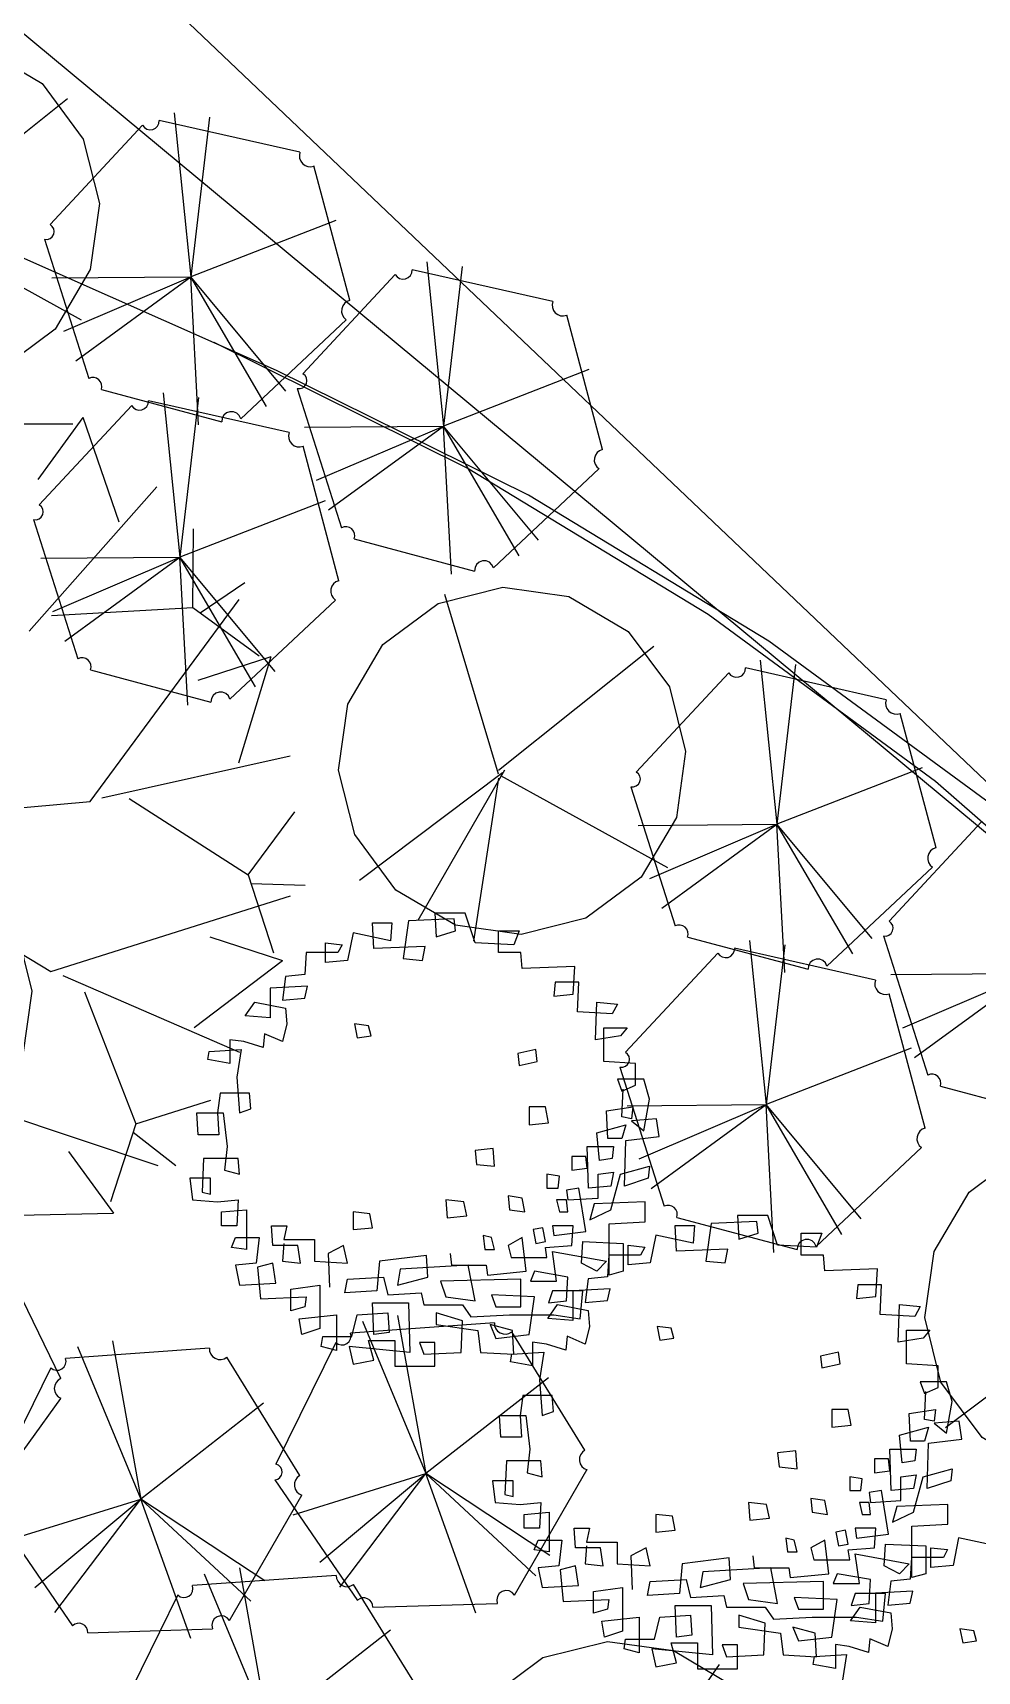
# Model space of a CAD drawing. Header units: millimetres. Extents: x 14950 to 15746, y 1103 to 1809.
# Drawn here: x 15459.587 to 15461.312, y 1463.414 to 1466.407 of the extents above; entities that cross this region are included whole.
import ezdxf
from ezdxf.xclip import XClip

# ---------------------------------------------------------------- set-up
doc = ezdxf.new("R2010")
doc.units = ezdxf.units.MM
doc.header["$LTSCALE"] = 10
doc.header["$MEASUREMENT"] = 0
doc.header["$XCLIPFRAME"] = 2
doc.layers.add('TZ-BASE', color=253, linetype='Continuous')

# ---------------------------------------------------------------- blocks, each defined once
blk = doc.blocks.new('JD-DGHCDGH7DFXH')
at = {"layer": 'TZ-BASE'}
for p, q in [((388.9297, 17.0243), (424.2917, -12.3251)), ((403.9344, -2.9129), (422.6982, -11.2342)), ((416.8518, -5.191), (424.401, -12.3716)), ((422.0339, -10.9641), (422.3175, -10.738)), ((422.5119, -10.7641), (422.5424, -11.0639)), ((422.5764, -10.7723), (422.5424, -11.0639)), ((422.4543, -10.787), (422.2854, -10.9684)), ((422.742, -10.8364), (422.485, -10.7784)), ((422.833, -11.1068), (422.7676, -10.8614)), ((422.0371, -10.9742), (422.3423, -11.1423)), ((422.8077, -10.9609), (422.5424, -11.0639)), ((422.2752, -10.9953), (422.3562, -11.2496)), ((422.9737, -11.0366), (423.0042, -11.3364)), ((422.2886, -11.066), (422.5424, -11.0639)), ((422.3103, -11.1631), (422.5424, -11.0639)), ((422.3322, -11.2171), (422.5424, -11.0639)), ((422.7162, -11.2727), (422.5424, -11.0639)), ((422.6809, -11.3008), (422.5424, -11.0639)), ((422.5568, -11.3343), (422.5424, -11.0639)), ((422.9161, -11.0595), (422.7472, -11.2409)), ((423.2038, -11.1089), (422.9468, -11.0509)), ((423.0382, -11.0448), (423.0042, -11.3364)), ((422.6338, -11.3231), (422.8265, -11.1423)), ((423.2948, -11.3793), (423.2294, -11.1339)), ((423.2695, -11.2334), (423.0042, -11.3364)), ((422.3793, -11.2698), (422.5993, -11.3288)), ((422.4921, -11.2761), (422.5226, -11.576)), ((422.737, -11.2678), (422.818, -11.5221)), ((422.4345, -11.2991), (422.2656, -11.4804)), ((422.7222, -11.3485), (422.4652, -11.2905)), ((422.5566, -11.2843), (422.5226, -11.576)), ((422.1775, -11.3322), (422.3272, -11.3322)), ((422.2635, -11.434), (422.3456, -11.3209)), ((422.4119, -11.5123), (422.3456, -11.3209)), ((422.7504, -11.3385), (423.0042, -11.3364)), ((422.7721, -11.4356), (423.0042, -11.3364)), ((422.794, -11.4896), (423.0042, -11.3364)), ((423.178, -11.5452), (423.0042, -11.3364)), ((423.1427, -11.5733), (423.0042, -11.3364)), ((423.0186, -11.6068), (423.0042, -11.3364)), ((422.8132, -11.6189), (422.7477, -11.3735)), ((423.0956, -11.5956), (423.2883, -11.4148)), ((422.2473, -11.711), (422.4804, -11.4472)), ((422.7879, -11.4729), (422.5226, -11.576)), ((422.2554, -11.5074), (422.3364, -11.7616)), ((422.5464, -11.6679), (422.5476, -11.5244)), ((422.8411, -11.5423), (423.0611, -11.6013)), ((422.2688, -11.578), (422.5226, -11.576)), ((422.2905, -11.6751), (422.5226, -11.576)), ((422.3124, -11.7291), (422.5226, -11.576)), ((422.6964, -11.7847), (422.5226, -11.576)), ((422.661, -11.8129), (422.5226, -11.576)), ((422.5369, -11.8463), (422.5226, -11.576)), ((422.5597, -11.6776), (422.6414, -11.6221)), ((422.2881, -11.6827), (422.5464, -11.6679)), ((422.3584, -12.0225), (422.6311, -11.6535)), ((422.5464, -11.6679), (422.6675, -11.7559)), ((422.614, -11.8351), (422.8067, -11.6544)), ((423.1047, -11.9723), (423.0066, -11.6439)), ((422.5561, -11.8008), (422.6891, -11.7576)), ((422.6302, -11.9514), (422.6891, -11.7576)), ((423.105, -11.9648), (423.3886, -11.7388)), ((422.3595, -11.7819), (422.5794, -11.8408)), ((423.5254, -11.787), (423.3565, -11.9684)), ((423.8131, -11.8364), (423.5561, -11.7784)), ((423.583, -11.7641), (423.6135, -12.0639)), ((423.6475, -11.7722), (423.6135, -12.0639)), ((423.9041, -12.1068), (423.8387, -11.8614)), ((422.3802, -12.0154), (422.7238, -11.9389)), ((423.1119, -11.97), (422.8505, -12.1665)), ((423.1156, -11.9651), (422.9576, -12.2394)), ((423.8788, -11.9609), (423.6135, -12.0639)), ((423.1045, -11.9798), (423.0588, -12.2771)), ((423.1082, -11.9749), (423.4134, -12.1431)), ((423.3463, -11.9953), (423.4273, -12.2495)), ((421.8454, -12.0677), (422.3584, -12.0225)), ((422.4299, -12.0165), (422.6475, -12.1564)), ((422.6475, -12.1564), (422.7328, -12.0409)), ((423.9872, -12.0595), (423.8183, -12.2409)), ((421.8454, -12.0677), (422.287, -12.3327)), ((423.3597, -12.066), (423.6135, -12.0639)), ((423.3814, -12.1631), (423.6135, -12.0639)), ((423.4033, -12.2171), (423.6135, -12.0639)), ((423.7873, -12.2726), (423.6135, -12.0639)), ((423.752, -12.3008), (423.6135, -12.0639)), ((423.6279, -12.3343), (423.6135, -12.0639)), ((423.7049, -12.3231), (423.8976, -12.1423)), ((422.6475, -12.1564), (422.6938, -12.2987)), ((422.6526, -12.172), (422.7513, -12.1751)), ((422.287, -12.3327), (422.7245, -12.1945)), ((423.0239, -12.2368), (422.9404, -12.2404)), ((422.9884, -12.226), (422.991, -12.2693)), ((423.0441, -12.226), (422.9884, -12.226)), ((423.0264, -12.2585), (423.0239, -12.2368)), ((423.0618, -12.2802), (423.0441, -12.226)), ((422.5773, -12.2696), (422.7103, -12.3128)), ((422.8392, -12.2621), (422.8291, -12.3127)), ((422.9075, -12.2766), (422.8392, -12.2621)), ((422.8746, -12.244), (422.91, -12.244)), ((422.8772, -12.291), (422.8746, -12.244)), ((422.91, -12.244), (422.9075, -12.2766)), ((422.9404, -12.2404), (422.9303, -12.3091)), ((422.991, -12.2693), (423.0264, -12.2585)), ((423.1048, -12.2585), (423.1427, -12.2585)), ((423.1048, -12.2982), (423.1048, -12.2585)), ((423.1427, -12.2585), (423.1326, -12.2838)), ((423.4504, -12.2698), (423.6704, -12.3288)), ((423.8081, -12.2678), (423.8891, -12.522)), ((422.7532, -12.2982), (422.7507, -12.338)), ((422.8114, -12.2982), (422.7532, -12.2982)), ((422.7886, -12.2802), (422.819, -12.2838)), ((422.7886, -12.3163), (422.7886, -12.2802)), ((422.819, -12.2838), (422.8114, -12.2982)), ((422.9707, -12.2874), (422.8772, -12.291)), ((422.9657, -12.3127), (422.9707, -12.2874)), ((423.1326, -12.2838), (423.0618, -12.2802)), ((423.1453, -12.2982), (423.1048, -12.2982)), ((423.1478, -12.3272), (423.1453, -12.2982)), ((423.5055, -12.299), (423.3366, -12.4804)), ((423.7933, -12.3485), (423.5362, -12.2904)), ((423.5632, -12.2761), (423.5937, -12.5759)), ((423.6277, -12.2843), (423.5937, -12.5759)), ((422.5487, -12.4349), (422.7103, -12.3128)), ((422.8291, -12.3127), (422.7886, -12.3163)), ((422.9303, -12.3091), (422.9657, -12.3127)), ((423.2439, -12.3236), (423.1478, -12.3272)), ((423.2414, -12.3742), (423.2439, -12.3236)), ((422.3089, -12.3398), (422.6318, -12.4799)), ((422.7557, -12.3597), (422.6874, -12.3633)), ((422.7153, -12.3416), (422.7102, -12.385)), ((422.7507, -12.338), (422.7153, -12.3416)), ((422.7507, -12.3814), (422.7557, -12.3597)), ((423.2085, -12.3525), (423.206, -12.3778)), ((423.2515, -12.3525), (423.2085, -12.3525)), ((423.249, -12.4067), (423.2515, -12.3525)), ((423.8215, -12.3385), (424.0753, -12.3364)), ((423.8432, -12.4356), (424.0753, -12.3364)), ((423.8651, -12.4896), (424.0753, -12.3364)), ((422.3484, -12.3699), (422.4422, -12.6109)), ((422.6419, -12.4139), (422.6596, -12.3886)), ((422.6596, -12.3886), (422.7153, -12.3995)), ((422.6874, -12.3633), (422.6874, -12.4175)), ((422.7102, -12.385), (422.7507, -12.3814)), ((423.206, -12.3778), (423.2414, -12.3742)), ((423.2819, -12.4573), (423.2844, -12.3886)), ((423.2844, -12.3886), (423.3223, -12.3922)), ((423.8843, -12.6189), (423.8188, -12.3735)), ((422.6874, -12.4175), (422.6419, -12.4139)), ((422.7153, -12.3995), (422.7178, -12.4284)), ((423.3122, -12.4103), (423.249, -12.4067)), ((423.3223, -12.3922), (423.3122, -12.4103)), ((422.6773, -12.4464), (422.6748, -12.4717)), ((422.7102, -12.4609), (422.6773, -12.4464)), ((422.7178, -12.4284), (422.7102, -12.4609)), ((422.867, -12.432), (422.8417, -12.4284)), ((422.8417, -12.4284), (422.8468, -12.4537)), ((422.8721, -12.4501), (422.867, -12.432)), ((423.297, -12.4356), (423.34, -12.4356)), ((423.297, -12.4971), (423.297, -12.4356)), ((423.34, -12.4356), (423.3274, -12.4501)), ((422.5736, -12.4934), (422.5761, -12.479)), ((422.5761, -12.479), (422.6343, -12.4754)), ((422.6394, -12.4609), (422.6141, -12.4573)), ((422.6141, -12.4573), (422.6141, -12.5007)), ((422.6343, -12.4754), (422.6267, -12.526)), ((422.6748, -12.4717), (422.6394, -12.4609)), ((422.8468, -12.4537), (422.8721, -12.4501)), ((423.1731, -12.4754), (423.1402, -12.4826)), ((423.1756, -12.4971), (423.1731, -12.4754)), ((423.3274, -12.4501), (423.2819, -12.4573)), ((423.859, -12.4729), (423.5937, -12.5759)), ((422.6141, -12.5007), (422.5736, -12.4934)), ((423.1402, -12.4826), (423.1427, -12.5043)), ((423.1427, -12.5043), (423.1756, -12.4971)), ((423.3552, -12.5007), (423.297, -12.4971)), ((423.3265, -12.5074), (423.4075, -12.7616)), ((423.3552, -12.5404), (423.3552, -12.5007)), ((422.6267, -12.526), (422.6318, -12.591)), ((423.3223, -12.5296), (423.3299, -12.5513)), ((423.3704, -12.5296), (423.3223, -12.5296)), ((423.3805, -12.5657), (423.3704, -12.5296)), ((422.047, -12.5417), (422.4821, -12.687)), ((422.4422, -12.6109), (422.5791, -12.5677)), ((422.5964, -12.5549), (422.5913, -12.591)), ((422.6495, -12.5549), (422.5964, -12.5549)), ((422.652, -12.5838), (422.6495, -12.5549)), ((423.3299, -12.5513), (423.3552, -12.5404)), ((423.3299, -12.5983), (423.3325, -12.5477)), ((423.3704, -12.6236), (423.3805, -12.5657)), ((423.9122, -12.5423), (424.1322, -12.6013)), ((422.5534, -12.591), (422.6014, -12.591)), ((422.5559, -12.6308), (422.5534, -12.591)), ((422.5913, -12.591), (422.5939, -12.6308)), ((422.6014, -12.591), (422.609, -12.6525)), ((422.6318, -12.591), (422.652, -12.5838)), ((423.1908, -12.5802), (423.1605, -12.5802)), ((423.1605, -12.5802), (423.1605, -12.6127)), ((423.1959, -12.6091), (423.1908, -12.5802)), ((423.3021, -12.5874), (423.3502, -12.5802)), ((423.3046, -12.638), (423.3021, -12.5874)), ((423.3476, -12.6019), (423.3299, -12.5983)), ((423.3398, -12.578), (423.5937, -12.5759)), ((423.3502, -12.5802), (423.3476, -12.6019)), ((423.3616, -12.6751), (423.5937, -12.5759)), ((423.3835, -12.7291), (423.5937, -12.5759)), ((423.7675, -12.7847), (423.5937, -12.5759)), ((423.7321, -12.8129), (423.5937, -12.5759)), ((423.608, -12.8463), (423.5937, -12.5759)), ((422.4422, -12.6109), (422.396, -12.7533)), ((422.4372, -12.6265), (422.5151, -12.6871)), ((423.1605, -12.6127), (423.1959, -12.6091)), ((423.2844, -12.6272), (423.3375, -12.6127)), ((423.2895, -12.6778), (423.2844, -12.6272)), ((423.3375, -12.6127), (423.3299, -12.638)), ((423.3932, -12.6019), (423.3476, -12.6055)), ((423.3476, -12.6055), (423.3704, -12.6236)), ((423.3982, -12.6344), (423.3932, -12.6019)), ((422.5939, -12.6308), (422.5559, -12.6308)), ((422.609, -12.6525), (422.604, -12.6959)), ((423.0947, -12.6561), (423.0618, -12.6597)), ((423.0972, -12.6886), (423.0947, -12.6561)), ((423.2667, -12.6525), (423.3147, -12.6525)), ((423.2692, -12.7284), (423.2667, -12.6525)), ((423.3299, -12.638), (423.3046, -12.638)), ((423.3147, -12.6525), (423.3122, -12.6742)), ((423.335, -12.7248), (423.3375, -12.6416)), ((423.3375, -12.6416), (423.3982, -12.6344)), ((423.6851, -12.8351), (423.8777, -12.6543)), ((422.3189, -12.6613), (422.4011, -12.7743)), ((422.566, -12.6742), (422.5635, -12.7356)), ((422.6293, -12.6742), (422.566, -12.6742)), ((422.6318, -12.7031), (422.6293, -12.6742)), ((423.0618, -12.6597), (423.0643, -12.685)), ((423.0643, -12.685), (423.0972, -12.6886)), ((423.2642, -12.6706), (423.2389, -12.6706)), ((423.2389, -12.6706), (423.2389, -12.6959)), ((423.2667, -12.6922), (423.2642, -12.6706)), ((423.3122, -12.6742), (423.2895, -12.6778)), ((423.3274, -12.7031), (423.3805, -12.6886)), ((423.3805, -12.6886), (423.378, -12.7103)), ((422.5407, -12.7103), (422.5458, -12.7501)), ((422.5787, -12.7103), (422.5407, -12.7103)), ((422.5787, -12.7392), (422.5787, -12.7103)), ((422.604, -12.6959), (422.6318, -12.7031)), ((423.2161, -12.7067), (423.1933, -12.7031)), ((423.1933, -12.7031), (423.1933, -12.7284)), ((423.2136, -12.7284), (423.2161, -12.7067)), ((423.2389, -12.6959), (423.2667, -12.6922)), ((423.2869, -12.7031), (423.3147, -12.6995)), ((423.2869, -12.7465), (423.2869, -12.7031)), ((423.3147, -12.6995), (423.3097, -12.7248)), ((423.3097, -12.7681), (423.3274, -12.7031)), ((423.378, -12.7103), (423.335, -12.7248)), ((422.5635, -12.7356), (422.5787, -12.7392)), ((423.1478, -12.7465), (423.1225, -12.7428)), ((423.1225, -12.7428), (423.125, -12.7681)), ((423.1529, -12.7718), (423.1478, -12.7465)), ((423.1933, -12.7284), (423.2136, -12.7284)), ((423.2515, -12.7284), (423.2287, -12.732)), ((423.2287, -12.732), (423.2313, -12.7501)), ((423.2313, -12.7501), (423.2869, -12.7465)), ((423.2642, -12.8079), (423.2515, -12.7284)), ((423.3097, -12.7248), (423.2692, -12.7284)), ((422.1986, -12.7783), (422.4011, -12.7743)), ((422.5458, -12.7501), (422.5913, -12.7537)), ((422.5913, -12.7537), (422.6293, -12.7501)), ((422.5989, -12.7718), (422.6444, -12.7681)), ((422.5989, -12.7971), (422.5989, -12.7718)), ((422.6293, -12.7501), (422.6267, -12.7971)), ((422.6444, -12.7681), (422.6444, -12.8404)), ((422.8696, -12.7754), (422.8392, -12.7718)), ((422.8392, -12.7718), (422.8392, -12.8043)), ((422.8746, -12.8007), (422.8696, -12.7754)), ((423.0416, -12.7537), (423.0087, -12.7501)), ((423.0087, -12.7501), (423.0112, -12.7826)), ((423.0112, -12.7826), (423.0466, -12.779)), ((423.0466, -12.779), (423.0416, -12.7537)), ((423.125, -12.7681), (423.1529, -12.7718)), ((423.2287, -12.7501), (423.211, -12.7501)), ((423.211, -12.7501), (423.2161, -12.7718)), ((423.2161, -12.7718), (423.2313, -12.7718)), ((423.2313, -12.7718), (423.2287, -12.7501)), ((423.2793, -12.7573), (423.2717, -12.7862)), ((423.2717, -12.7862), (423.3097, -12.7681)), ((423.3729, -12.7537), (423.2793, -12.7573)), ((423.3729, -12.7898), (423.3729, -12.7537)), ((423.5415, -12.7785), (423.544, -12.8218)), ((423.5971, -12.7785), (423.5415, -12.7785)), ((423.6148, -12.8327), (423.5971, -12.7785)), ((422.6267, -12.7971), (422.5989, -12.7971)), ((422.69, -12.7971), (422.7178, -12.7971)), ((422.6925, -12.8332), (422.69, -12.7971)), ((422.7178, -12.7971), (422.7127, -12.8224)), ((422.8392, -12.8043), (422.8746, -12.8007)), ((423.1857, -12.8007), (423.168, -12.8043)), ((423.168, -12.8043), (423.1731, -12.8296)), ((423.1908, -12.826), (423.1857, -12.8007)), ((423.2035, -12.7971), (423.206, -12.8151)), ((423.2414, -12.7971), (423.2035, -12.7971)), ((423.206, -12.8151), (423.2642, -12.8079)), ((423.2389, -12.8332), (423.2414, -12.7971)), ((423.3072, -12.7934), (423.3729, -12.7898)), ((423.3072, -12.8874), (423.3072, -12.7934)), ((423.4277, -12.7965), (423.4631, -12.7965)), ((423.4302, -12.8435), (423.4277, -12.7965)), ((423.4305, -12.7819), (423.6505, -12.8408)), ((423.4631, -12.7965), (423.4605, -12.8291)), ((423.4934, -12.7929), (423.4833, -12.8616)), ((423.5769, -12.7893), (423.4934, -12.7929)), ((423.5794, -12.811), (423.5769, -12.7893)), ((422.6166, -12.8368), (422.6242, -12.8188)), ((422.6444, -12.8404), (422.6166, -12.8368)), ((422.6242, -12.8188), (422.6672, -12.8188)), ((422.6672, -12.8188), (422.6621, -12.8657)), ((422.738, -12.8332), (422.6925, -12.8332)), ((422.7127, -12.8296), (422.7102, -12.8621)), ((422.7127, -12.8224), (422.7684, -12.8224)), ((422.7431, -12.8657), (422.738, -12.8332)), ((422.7684, -12.8224), (422.7684, -12.8621)), ((422.8215, -12.8332), (422.7937, -12.8477)), ((422.8291, -12.8657), (422.8215, -12.8332)), ((423.0922, -12.8188), (423.077, -12.8151)), ((423.077, -12.8151), (423.0795, -12.8404)), ((423.0972, -12.8404), (423.0922, -12.8188)), ((423.1478, -12.8188), (423.1225, -12.8332)), ((423.1225, -12.8332), (423.1276, -12.8549)), ((423.1554, -12.8802), (423.1478, -12.8188)), ((423.1731, -12.8296), (423.1908, -12.826)), ((423.1908, -12.8368), (423.2389, -12.8332)), ((423.1933, -12.8549), (423.1908, -12.8368)), ((423.2566, -12.8657), (423.2591, -12.826)), ((423.2591, -12.826), (423.3325, -12.8296)), ((423.3325, -12.8296), (423.3325, -12.8802)), ((423.3417, -12.8327), (423.372, -12.8363)), ((423.3417, -12.8688), (423.3417, -12.8327)), ((423.372, -12.8363), (423.3644, -12.8507)), ((423.3922, -12.8146), (423.3821, -12.8652)), ((423.4605, -12.8291), (423.3922, -12.8146)), ((423.544, -12.8218), (423.5794, -12.811)), ((423.6857, -12.8363), (423.6148, -12.8327)), ((423.6578, -12.811), (423.6958, -12.811)), ((423.6578, -12.8507), (423.6578, -12.811)), ((423.6958, -12.811), (423.6857, -12.8363)), ((422.3048, -13.0764), (422.1938, -12.848)), ((422.6621, -12.8657), (422.6242, -12.8694)), ((422.6925, -12.8657), (422.6647, -12.873)), ((422.6976, -12.9019), (422.6925, -12.8657)), ((422.7102, -12.8621), (422.7431, -12.8657)), ((422.7684, -12.8621), (422.8291, -12.8657)), ((422.7937, -12.8477), (422.7962, -12.9091)), ((422.8873, -12.8621), (422.8822, -12.9163)), ((422.9733, -12.8513), (422.8873, -12.8621)), ((422.9758, -12.891), (422.9733, -12.8513)), ((423.0163, -12.8477), (423.0188, -12.8694)), ((423.0795, -12.8404), (423.0972, -12.8404)), ((423.1276, -12.8549), (423.1933, -12.8549)), ((423.2035, -12.8441), (423.3021, -12.8621)), ((423.211, -12.8983), (423.2035, -12.8441)), ((423.2844, -12.8802), (423.2566, -12.8657)), ((423.3021, -12.8621), (423.2844, -12.8802)), ((423.3062, -12.8507), (423.3037, -12.8905)), ((423.3644, -12.8507), (423.3062, -12.8507)), ((423.3821, -12.8652), (423.3417, -12.8688)), ((423.5238, -12.8399), (423.4302, -12.8435)), ((423.4833, -12.8616), (423.5187, -12.8652)), ((423.5187, -12.8652), (423.5238, -12.8399)), ((423.6983, -12.8507), (423.6578, -12.8507)), ((423.7008, -12.8797), (423.6983, -12.8507)), ((422.6242, -12.8694), (422.6318, -12.9055)), ((422.6647, -12.873), (422.6697, -12.9308)), ((422.824, -12.92), (422.8291, -12.8947)), ((422.8291, -12.8947), (422.8949, -12.891)), ((422.8949, -12.891), (422.9024, -12.9236)), ((422.9252, -12.8766), (422.9202, -12.9055)), ((422.9202, -12.9055), (422.9758, -12.891)), ((423.0492, -12.8694), (422.9252, -12.8766)), ((423.1453, -12.8947), (422.9986, -12.8983)), ((422.9986, -12.8983), (423.0087, -12.9272)), ((423.0188, -12.8694), (423.082, -12.8694)), ((423.0618, -12.9344), (423.0492, -12.8694)), ((423.082, -12.8694), (423.0846, -12.8874)), ((423.0846, -12.8874), (423.1554, -12.8802)), ((423.1453, -12.9453), (423.1453, -12.8947)), ((423.1706, -12.8802), (423.163, -12.8983)), ((423.163, -12.8983), (423.211, -12.8983)), ((423.2313, -12.891), (423.1706, -12.8802)), ((423.2287, -12.9344), (423.2313, -12.891)), ((423.2683, -12.8941), (423.2632, -12.9375)), ((423.3037, -12.8905), (423.2683, -12.8941)), ((423.3325, -12.8802), (423.3072, -12.8874)), ((423.797, -12.876), (423.7008, -12.8797)), ((423.7944, -12.9267), (423.797, -12.876)), ((422.6318, -12.9055), (422.6976, -12.9019)), ((422.6697, -12.9308), (422.7532, -12.9272)), ((422.7254, -12.9127), (422.7785, -12.9055)), ((422.7254, -12.9525), (422.7254, -12.9127)), ((422.7532, -12.9272), (422.7507, -12.9453)), ((422.7785, -12.9055), (422.7785, -12.985)), ((422.8822, -12.9163), (422.824, -12.92)), ((422.9024, -12.9236), (422.9632, -12.92)), ((422.9632, -12.92), (422.9682, -12.9416)), ((423.0087, -12.9272), (423.0618, -12.9344)), ((423.0922, -12.9236), (423.0997, -12.9453)), ((423.1706, -12.9272), (423.0922, -12.9236)), ((423.1605, -12.9959), (423.1706, -12.9272)), ((423.2035, -12.9163), (423.1959, -12.938)), ((423.2591, -12.9163), (423.2035, -12.9163)), ((423.3088, -12.9122), (423.2405, -12.9158)), ((423.2405, -12.9158), (423.2405, -12.97)), ((423.254, -12.9669), (423.2591, -12.9163)), ((423.3037, -12.9339), (423.3088, -12.9122)), ((423.7615, -12.905), (423.759, -12.9303)), ((423.759, -12.9303), (423.7944, -12.9267)), ((423.8045, -12.905), (423.7615, -12.905)), ((423.802, -12.9592), (423.8045, -12.905)), ((422.7507, -12.9453), (422.7254, -12.9525)), ((422.8468, -12.9597), (422.9024, -12.9561)), ((422.8746, -12.938), (422.9404, -12.938)), ((422.8772, -12.9959), (422.8746, -12.938)), ((422.9024, -12.9561), (422.905, -12.9923)), ((422.9404, -12.938), (422.9429, -13.0284)), ((422.9682, -12.9416), (423.039, -12.9416)), ((422.991, -12.9561), (422.991, -12.9778)), ((423.039, -12.9706), (422.991, -12.9561)), ((423.039, -12.9416), (423.0542, -12.9633)), ((423.0997, -12.9453), (423.1453, -12.9453)), ((423.1949, -12.9664), (423.2127, -12.9411)), ((423.1959, -12.938), (423.2287, -12.9344)), ((423.2127, -12.9411), (423.2683, -12.952)), ((423.2632, -12.9375), (423.3037, -12.9339)), ((423.2683, -12.952), (423.2708, -12.9809)), ((423.8349, -13.0098), (423.8374, -12.9411)), ((423.8374, -12.9411), (423.8754, -12.9447)), ((423.8754, -12.9447), (423.8653, -12.9628)), ((422.7406, -12.9669), (422.8089, -12.9597)), ((422.7456, -12.9959), (422.7406, -12.9669)), ((422.7785, -12.985), (422.7456, -12.9959)), ((422.8089, -12.9597), (422.8089, -13.0248)), ((423.0972, -12.9745), (422.8344, -12.9931)), ((422.8367, -12.9995), (422.8468, -12.9597)), ((422.856, -12.9716), (422.9718, -13.2499)), ((422.9201, -12.9609), (422.9718, -13.2499)), ((422.991, -12.9778), (423.0669, -12.9886)), ((423.0365, -13.0284), (423.039, -12.9706)), ((423.0542, -12.9633), (423.125, -12.9597)), ((423.0896, -12.9778), (423.0997, -13.0031)), ((423.1301, -12.9886), (423.0896, -12.9778)), ((423.125, -12.9597), (423.206, -12.9597)), ((423.2405, -12.97), (423.1949, -12.9664)), ((423.206, -12.9597), (423.254, -12.9669)), ((423.2708, -12.9809), (423.2632, -13.0134)), ((423.4201, -12.9845), (423.3948, -12.9809)), ((423.3948, -12.9809), (423.3998, -13.0062)), ((423.4251, -13.0026), (423.4201, -12.9845)), ((423.8653, -12.9628), (423.802, -12.9592)), ((423.8501, -12.9881), (423.8931, -12.9881)), ((423.8501, -13.0495), (423.8501, -12.9881)), ((423.8931, -12.9881), (423.8804, -13.0026)), ((424.183, -12.97), (423.9216, -13.1665)), ((422.3353, -13.018), (422.451, -13.2963)), ((422.3994, -13.0072), (422.451, -13.2963)), ((422.8075, -13.0102), (422.6981, -13.2326)), ((422.781, -13.0176), (422.7836, -12.9995)), ((422.8089, -13.0248), (422.781, -13.0176)), ((422.7836, -12.9995), (422.8367, -12.9995)), ((422.8316, -13.0176), (422.8392, -13.0501)), ((422.9429, -13.0284), (422.8316, -13.0176)), ((422.867, -13.0067), (422.9151, -13.0067)), ((422.8772, -13.0429), (422.867, -13.0067)), ((422.905, -12.9923), (422.8772, -12.9959)), ((422.9151, -13.0067), (422.9151, -13.0537)), ((422.9606, -13.0103), (422.9682, -13.032)), ((422.9884, -13.0103), (422.9606, -13.0103)), ((422.9884, -13.0537), (422.9884, -13.0103)), ((423.0669, -12.9886), (423.0719, -13.0284)), ((423.0997, -13.0031), (423.1605, -12.9959)), ((423.2624, -13.2071), (423.1289, -12.9911)), ((423.1326, -13.032), (423.1301, -12.9886)), ((423.1924, -13.0134), (423.1671, -13.0098)), ((423.1671, -13.0098), (423.1671, -13.0532)), ((423.2278, -13.0242), (423.1924, -13.0134)), ((423.2304, -12.9989), (423.2278, -13.0242)), ((423.2632, -13.0134), (423.2304, -12.9989)), ((423.3998, -13.0062), (423.4251, -13.0026)), ((423.8804, -13.0026), (423.8349, -13.0098)), ((422.5765, -13.0208), (422.3136, -13.0395)), ((422.7417, -13.2535), (422.6082, -13.0374)), ((422.8392, -13.0501), (422.8772, -13.0429)), ((422.9682, -13.032), (423.0365, -13.0284)), ((423.0719, -13.0284), (423.1326, -13.032)), ((423.1266, -13.0459), (423.1292, -13.0315)), ((423.1671, -13.0532), (423.1266, -13.0459)), ((423.1292, -13.0315), (423.1874, -13.0279)), ((423.1874, -13.0279), (423.1798, -13.0785)), ((423.7261, -13.0279), (423.6932, -13.0351)), ((423.6932, -13.0351), (423.6958, -13.0568)), ((423.7287, -13.0495), (423.7261, -13.0279)), ((422.2867, -13.0566), (422.1774, -13.279)), ((422.9151, -13.0537), (422.9884, -13.0537)), ((423.196, -13.0747), (422.9718, -13.2499)), ((423.6958, -13.0568), (423.7287, -13.0495)), ((423.9083, -13.0532), (423.8501, -13.0495)), ((423.9083, -13.0929), (423.9083, -13.0532)), ((423.1494, -13.1074), (423.1444, -13.1435)), ((423.2025, -13.1074), (423.1494, -13.1074)), ((423.1798, -13.0785), (423.1848, -13.1435)), ((423.2051, -13.1363), (423.2025, -13.1074)), ((423.8754, -13.0821), (423.883, -13.1038)), ((423.9234, -13.0821), (423.8754, -13.0821)), ((423.883, -13.1038), (423.9083, -13.0929)), ((423.883, -13.1508), (423.8855, -13.1002)), ((423.9335, -13.1182), (423.9234, -13.0821)), ((422.1506, -13.3267), (422.3052, -13.1125)), ((422.6753, -13.121), (422.451, -13.2963)), ((423.1848, -13.1435), (423.2051, -13.1363)), ((423.7438, -13.1327), (423.7135, -13.1327)), ((423.7135, -13.1327), (423.7135, -13.1652)), ((423.7489, -13.1616), (423.7438, -13.1327)), ((423.8551, -13.1399), (423.9032, -13.1327)), ((423.9032, -13.1327), (423.9007, -13.1544)), ((423.9234, -13.1761), (423.9335, -13.1182)), ((423.1064, -13.1435), (423.1545, -13.1435)), ((423.1089, -13.1833), (423.1064, -13.1435)), ((423.1444, -13.1435), (423.1469, -13.1833)), ((423.1545, -13.1435), (423.1621, -13.205)), ((423.7135, -13.1652), (423.7489, -13.1616)), ((423.8374, -13.1797), (423.8905, -13.1652)), ((423.8577, -13.1905), (423.8551, -13.1399)), ((423.9007, -13.1544), (423.883, -13.1508)), ((423.8905, -13.1652), (423.883, -13.1905)), ((423.9462, -13.1544), (423.9007, -13.158)), ((423.9007, -13.158), (423.9234, -13.1761)), ((423.9513, -13.1869), (423.9462, -13.1544)), ((423.1469, -13.1833), (423.1089, -13.1833)), ((423.8425, -13.2303), (423.8374, -13.1797)), ((423.883, -13.1905), (423.8577, -13.1905)), ((423.888, -13.2773), (423.8905, -13.1941)), ((423.8905, -13.1941), (423.9513, -13.1869)), ((423.1191, -13.2267), (423.1165, -13.2881)), ((423.1823, -13.2267), (423.1191, -13.2267)), ((423.1621, -13.205), (423.157, -13.2484)), ((423.1848, -13.2556), (423.1823, -13.2267)), ((423.6477, -13.2086), (423.6148, -13.2122)), ((423.6148, -13.2122), (423.6174, -13.2375)), ((423.6502, -13.2411), (423.6477, -13.2086)), ((423.8172, -13.223), (423.7919, -13.223)), ((423.7919, -13.223), (423.7919, -13.2484)), ((423.8197, -13.2447), (423.8172, -13.223)), ((423.8197, -13.205), (423.8678, -13.205)), ((423.8223, -13.2809), (423.8197, -13.205)), ((423.8653, -13.2267), (423.8425, -13.2303)), ((423.8678, -13.205), (423.8653, -13.2267)), ((422.7293, -13.3252), (422.9718, -13.2499)), ((422.7782, -13.4119), (422.9718, -13.2499)), ((422.8147, -13.4572), (422.9718, -13.2499)), ((423.1984, -13.3996), (422.9718, -13.2499)), ((423.1727, -13.4368), (422.9718, -13.2499)), ((423.0636, -13.5046), (422.9718, -13.2499)), ((423.1341, -13.4717), (423.2664, -13.243)), ((423.157, -13.2484), (423.1848, -13.2556)), ((423.6174, -13.2375), (423.6502, -13.2411)), ((423.7691, -13.2592), (423.7464, -13.2556)), ((423.7464, -13.2556), (423.7464, -13.2809)), ((423.7919, -13.2484), (423.8197, -13.2447)), ((423.84, -13.2556), (423.8678, -13.252)), ((423.84, -13.299), (423.84, -13.2556)), ((423.8678, -13.252), (423.8627, -13.2773)), ((423.8627, -13.3206), (423.8804, -13.2556)), ((423.8804, -13.2556), (423.9335, -13.2411)), ((423.9335, -13.2411), (423.931, -13.2628)), ((422.6961, -13.2614), (422.8471, -13.4814)), ((423.0938, -13.2628), (423.0988, -13.3026)), ((423.1317, -13.2628), (423.0938, -13.2628)), ((423.1317, -13.2917), (423.1317, -13.2628)), ((423.7464, -13.2809), (423.7666, -13.2809)), ((423.7666, -13.2809), (423.7691, -13.2592)), ((423.8045, -13.2809), (423.7818, -13.2845)), ((423.7818, -13.2845), (423.7843, -13.3026)), ((423.8172, -13.3604), (423.8045, -13.2809)), ((423.8627, -13.2773), (423.8223, -13.2809)), ((423.931, -13.2628), (423.888, -13.2773)), ((422.1754, -13.3077), (422.3263, -13.5278)), ((422.2086, -13.3715), (422.451, -13.2963)), ((422.2574, -13.4582), (422.451, -13.2963)), ((422.294, -13.5036), (422.451, -13.2963)), ((422.6777, -13.446), (422.451, -13.2963)), ((422.652, -13.4831), (422.451, -13.2963)), ((422.5428, -13.551), (422.451, -13.2963)), ((422.6134, -13.518), (422.7456, -13.2893)), ((423.0988, -13.3026), (423.1444, -13.3062)), ((423.1165, -13.2881), (423.1317, -13.2917)), ((423.1444, -13.3062), (423.1823, -13.3026)), ((423.1823, -13.3026), (423.1798, -13.3496)), ((423.5946, -13.3062), (423.5617, -13.3026)), ((423.5617, -13.3026), (423.5642, -13.3351)), ((423.5997, -13.3315), (423.5946, -13.3062)), ((423.7008, -13.299), (423.6755, -13.2953)), ((423.6755, -13.2953), (423.6781, -13.3206)), ((423.7059, -13.3243), (423.7008, -13.299)), ((423.7818, -13.3026), (423.7641, -13.3026)), ((423.7641, -13.3026), (423.7691, -13.3243)), ((423.7843, -13.3243), (423.7818, -13.3026)), ((423.7843, -13.3026), (423.84, -13.299)), ((423.8324, -13.3098), (423.8248, -13.3387)), ((423.926, -13.3062), (423.8324, -13.3098)), ((423.926, -13.3423), (423.926, -13.3062)), ((423.1519, -13.3243), (423.1975, -13.3206)), ((423.1519, -13.3496), (423.1519, -13.3243)), ((423.1975, -13.3206), (423.1975, -13.3929)), ((423.4226, -13.3279), (423.3922, -13.3243)), ((423.3922, -13.3243), (423.3922, -13.3568)), ((423.4277, -13.3532), (423.4226, -13.3279)), ((423.5642, -13.3351), (423.5997, -13.3315)), ((423.6781, -13.3206), (423.7059, -13.3243)), ((423.7691, -13.3243), (423.7843, -13.3243)), ((423.8248, -13.3387), (423.8627, -13.3206)), ((423.8602, -13.3459), (423.926, -13.3423)), ((423.8602, -13.4399), (423.8602, -13.3459)), ((423.1798, -13.3496), (423.1519, -13.3496)), ((423.1696, -13.3893), (423.1772, -13.3712)), ((423.1772, -13.3712), (423.2202, -13.3712)), ((423.2202, -13.3712), (423.2152, -13.4182)), ((423.243, -13.3496), (423.2708, -13.3496)), ((423.2455, -13.3857), (423.243, -13.3496)), ((423.2708, -13.3496), (423.2658, -13.3749)), ((423.2658, -13.3749), (423.3214, -13.3749)), ((423.3214, -13.3749), (423.3214, -13.4146)), ((423.3922, -13.3568), (423.4277, -13.3532)), ((423.6452, -13.3712), (423.63, -13.3676)), ((423.63, -13.3676), (423.6325, -13.3929)), ((423.6502, -13.3929), (423.6452, -13.3712)), ((423.7008, -13.3712), (423.6755, -13.3857)), ((423.7084, -13.4327), (423.7008, -13.3712)), ((423.7388, -13.3532), (423.7211, -13.3568)), ((423.7211, -13.3568), (423.7261, -13.3821)), ((423.7438, -13.3785), (423.7388, -13.3532)), ((423.7565, -13.3496), (423.759, -13.3676)), ((423.7944, -13.3496), (423.7565, -13.3496)), ((423.759, -13.3676), (423.8172, -13.3604)), ((423.7919, -13.3857), (423.7944, -13.3496)), ((423.9453, -13.3671), (423.9352, -13.4177)), ((424.0136, -13.3816), (423.9453, -13.3671)), ((423.1975, -13.3929), (423.1696, -13.3893)), ((423.2911, -13.3857), (423.2455, -13.3857)), ((423.2658, -13.3821), (423.2632, -13.4146)), ((423.2961, -13.4182), (423.2911, -13.3857)), ((423.3745, -13.3857), (423.3467, -13.4002)), ((423.3467, -13.4002), (423.3492, -13.4616)), ((423.3821, -13.4182), (423.3745, -13.3857)), ((423.5263, -13.4038), (423.4403, -13.4146)), ((423.5288, -13.4435), (423.5263, -13.4038)), ((423.5693, -13.4002), (423.5718, -13.4219)), ((423.6325, -13.3929), (423.6502, -13.3929)), ((423.6755, -13.3857), (423.6806, -13.4074)), ((423.6806, -13.4074), (423.7464, -13.4074)), ((423.7261, -13.3821), (423.7438, -13.3785)), ((423.7438, -13.3893), (423.7919, -13.3857)), ((423.7464, -13.4074), (423.7438, -13.3893)), ((423.7565, -13.3966), (423.8551, -13.4146)), ((423.7641, -13.4508), (423.7565, -13.3966)), ((423.8096, -13.4182), (423.8121, -13.3785)), ((423.8121, -13.3785), (423.8855, -13.3821)), ((423.8593, -13.4032), (423.8568, -13.443)), ((423.9175, -13.4032), (423.8593, -13.4032)), ((423.8855, -13.3821), (423.8855, -13.4327)), ((423.8947, -13.3852), (423.9251, -13.3888)), ((423.8947, -13.4213), (423.8947, -13.3852)), ((423.9251, -13.3888), (423.9175, -13.4032)), ((422.8084, -13.4358), (422.5455, -13.4544)), ((422.5672, -13.4329), (422.6829, -13.7112)), ((422.6313, -13.4221), (422.6829, -13.7112)), ((423.2152, -13.4182), (423.1772, -13.4219)), ((423.1772, -13.4219), (423.1848, -13.458)), ((423.2455, -13.4182), (423.2177, -13.4255)), ((423.2177, -13.4255), (423.2228, -13.4833)), ((423.2506, -13.4544), (423.2455, -13.4182)), ((423.2632, -13.4146), (423.2961, -13.4182)), ((423.3214, -13.4146), (423.3821, -13.4182)), ((423.4403, -13.4146), (423.4352, -13.4688)), ((423.4782, -13.4291), (423.4732, -13.458)), ((423.6022, -13.4219), (423.4782, -13.4291)), ((423.5718, -13.4219), (423.6351, -13.4219)), ((423.6148, -13.4869), (423.6022, -13.4219)), ((423.6351, -13.4219), (423.6376, -13.4399)), ((423.6376, -13.4399), (423.7084, -13.4327)), ((423.7236, -13.4327), (423.716, -13.4508)), ((423.7843, -13.4435), (423.7236, -13.4327)), ((423.8374, -13.4327), (423.8096, -13.4182)), ((423.8551, -13.4146), (423.8374, -13.4327)), ((423.8855, -13.4327), (423.8602, -13.4399)), ((423.9352, -13.4177), (423.8947, -13.4213)), ((422.9736, -13.6684), (422.8401, -13.4523)), ((423.1848, -13.458), (423.2506, -13.4544)), ((423.2784, -13.4652), (423.3315, -13.458)), ((423.2784, -13.505), (423.2784, -13.4652)), ((423.3315, -13.458), (423.3315, -13.5375)), ((423.3771, -13.4725), (423.3821, -13.4472)), ((423.3821, -13.4472), (423.4479, -13.4435)), ((423.4479, -13.4435), (423.4555, -13.4761)), ((423.4732, -13.458), (423.5288, -13.4435)), ((423.6983, -13.4472), (423.5516, -13.4508)), ((423.5516, -13.4508), (423.5617, -13.4797)), ((423.6983, -13.4978), (423.6983, -13.4472)), ((423.716, -13.4508), (423.7641, -13.4508)), ((423.7818, -13.4869), (423.7843, -13.4435)), ((423.8618, -13.4647), (423.7935, -13.4683)), ((423.8213, -13.4466), (423.8163, -13.49)), ((423.8568, -13.443), (423.8213, -13.4466)), ((423.8568, -13.4864), (423.8618, -13.4647)), ((422.5186, -13.4715), (422.4093, -13.6939)), ((422.875, -13.4941), (423.1027, -13.4871)), ((423.2228, -13.4833), (423.3062, -13.4797)), ((423.3062, -13.4797), (423.3037, -13.4978)), ((423.4352, -13.4688), (423.3771, -13.4725)), ((423.4277, -13.4905), (423.4934, -13.4905)), ((423.4302, -13.5484), (423.4277, -13.4905)), ((423.4555, -13.4761), (423.5162, -13.4725)), ((423.4934, -13.4905), (423.4959, -13.5809)), ((423.5162, -13.4725), (423.5212, -13.4941)), ((423.5212, -13.4941), (423.5921, -13.4941)), ((423.5617, -13.4797), (423.6148, -13.4869)), ((423.5921, -13.4941), (423.6072, -13.5158)), ((423.6452, -13.4761), (423.6528, -13.4978)), ((423.7236, -13.4797), (423.6452, -13.4761)), ((423.7135, -13.5484), (423.7236, -13.4797)), ((423.748, -13.5189), (423.7657, -13.4936)), ((423.7565, -13.4688), (423.7489, -13.4905)), ((423.7489, -13.4905), (423.7818, -13.4869)), ((423.8121, -13.4688), (423.7565, -13.4688)), ((423.7657, -13.4936), (423.8213, -13.5045)), ((423.7935, -13.4683), (423.7935, -13.5225)), ((423.8071, -13.5194), (423.8121, -13.4688)), ((423.8163, -13.49), (423.8568, -13.4864)), ((423.3037, -13.4978), (423.2784, -13.505)), ((423.2936, -13.5194), (423.3619, -13.5122)), ((423.2987, -13.5484), (423.2936, -13.5194)), ((423.3619, -13.5122), (423.3619, -13.5773)), ((423.3897, -13.552), (423.3998, -13.5122)), ((423.3998, -13.5122), (423.4555, -13.5086)), ((423.4555, -13.5086), (423.458, -13.5447)), ((423.544, -13.5086), (423.544, -13.5303)), ((423.5921, -13.5231), (423.544, -13.5086)), ((423.5895, -13.5809), (423.5921, -13.5231)), ((423.6072, -13.5158), (423.6781, -13.5122)), ((423.6528, -13.4978), (423.6983, -13.4978)), ((423.6781, -13.5122), (423.759, -13.5122)), ((423.7935, -13.5225), (423.748, -13.5189)), ((423.759, -13.5122), (423.8071, -13.5194)), ((423.8213, -13.5045), (423.8239, -13.5334)), ((422.3543, -13.5405), (422.5819, -13.5335)), ((422.9072, -13.536), (422.6829, -13.7112)), ((423.3315, -13.5375), (423.2987, -13.5484)), ((423.3341, -13.5701), (423.3366, -13.552)), ((423.3366, -13.552), (423.3897, -13.552)), ((423.458, -13.5447), (423.4302, -13.5484)), ((423.544, -13.5303), (423.6199, -13.5411)), ((423.6199, -13.5411), (423.625, -13.5809)), ((423.6427, -13.5303), (423.6528, -13.5556)), ((423.6831, -13.5411), (423.6427, -13.5303)), ((423.6528, -13.5556), (423.7135, -13.5484)), ((423.6857, -13.5845), (423.6831, -13.5411)), ((423.7834, -13.5514), (423.7809, -13.5767)), ((423.8163, -13.5659), (423.7834, -13.5514)), ((423.8239, -13.5334), (423.8163, -13.5659)), ((423.9731, -13.537), (423.9478, -13.5334)), ((423.9478, -13.5334), (423.9529, -13.5587)), ((423.9529, -13.5587), (423.9782, -13.5551)), ((423.9782, -13.5551), (423.9731, -13.537)), ((423.3619, -13.5773), (423.3341, -13.5701)), ((423.3847, -13.5701), (423.3922, -13.6026)), ((423.4959, -13.5809), (423.3847, -13.5701)), ((423.4201, -13.5592), (423.4681, -13.5592)), ((423.4302, -13.5954), (423.4201, -13.5592)), ((423.4681, -13.5592), (423.4681, -13.6062)), ((423.5137, -13.5628), (423.5212, -13.5845)), ((423.5415, -13.5628), (423.5137, -13.5628)), ((423.5212, -13.5845), (423.5895, -13.5809)), ((423.5415, -13.6062), (423.5415, -13.5628)), ((423.625, -13.5809), (423.6857, -13.5845)), ((423.6797, -13.5984), (423.6822, -13.584)), ((423.6822, -13.584), (423.7404, -13.5804)), ((423.7455, -13.5659), (423.7202, -13.5623)), ((423.7202, -13.5623), (423.7202, -13.6057)), ((423.7404, -13.5804), (423.7328, -13.631)), ((423.7809, -13.5767), (423.7455, -13.5659)), ((423.3021, -13.8967), (423.5084, -13.5984)), ((423.3922, -13.6026), (423.4302, -13.5954)), ((423.4681, -13.6062), (423.5415, -13.6062)), ((423.7202, -13.6057), (423.6797, -13.5984))]:
    blk.add_line(p, q, dxfattribs=at)
for centre, start in [((420.1526, -16.6688), 46.38177), ((420.2658, -16.719), 46.4336)]:
    blk.add_arc(centre, 6, start, 66.08383, dxfattribs=at)
for centre, major_axis in [((422.0586, -10.9471), (0.2123, 0.2361)), ((423.1296, -11.9479), (0.2123, 0.2361)), ((421.9351, -12.3857), (0.2123, 0.2361)), ((424.2007, -12.9479), (0.2123, 0.2361)), ((423.3208, -13.8734), (-0.2361, 0.2123))]:
    blk.add_ellipse(centre, major_axis=major_axis, ratio=1, dxfattribs=at)
for centre, major_axis, start_param, end_param in [((422.4686, -10.779), (0.011, 0.0122), 2.810229, 5.484201), ((422.7605, -10.8431), (0.0132, 0.0146), 1.957942, 4.240579), ((422.2784, -10.9811), (0.0097, 0.0108), 3.65516, 6.510752), ((422.9304, -11.0516), (0.011, 0.0122), 2.810229, 5.484201), ((422.8375, -11.126), (0.0131, 0.0146), 0.959749, 3.282607), ((423.2223, -11.1156), (0.0132, 0.0146), 1.957942, 4.240579), ((422.3636, -11.2644), (-0.0123, 0.0111), 3.537946, 5.9104), ((422.7402, -11.2536), (0.0097, 0.0108), 3.65516, 6.510752), ((422.4488, -11.2911), (0.011, 0.0122), 2.810229, 5.484201), ((422.6168, -11.3277), (0.0118, 0.0131), 5.707203, 8.650472), ((422.7407, -11.3551), (0.0132, 0.0146), 1.957942, 4.240579), ((423.2993, -11.3985), (0.0131, 0.0146), 0.959749, 3.282607), ((422.2585, -11.4932), (0.0097, 0.0108), 3.65516, 6.510752), ((422.8255, -11.5369), (-0.0123, 0.0111), 3.537946, 5.9104), ((423.0786, -11.6002), (0.0118, 0.0131), 5.707203, 8.650472), ((422.8176, -11.638), (0.0131, 0.0146), 0.959749, 3.282607), ((422.3438, -11.7764), (-0.0123, 0.0111), 3.537946, 5.9104), ((423.5397, -11.779), (0.011, 0.0122), 2.810229, 5.484201), ((422.597, -11.8397), (0.0118, 0.0131), 5.707203, 8.650472), ((423.8316, -11.843), (0.0132, 0.0146), 1.957942, 4.240579), ((423.3495, -11.9811), (0.0097, 0.0108), 3.65516, 6.510752), ((423.9085, -12.126), (0.0131, 0.0146), 0.959749, 3.282607), ((423.4347, -12.2643), (-0.0123, 0.0111), 3.537946, 5.9104), ((423.8113, -12.2536), (0.0097, 0.0108), 3.65516, 6.510752), ((423.5199, -12.2911), (0.011, 0.0122), 2.810229, 5.484201), ((423.6879, -12.3276), (0.0118, 0.0131), 5.707203, 8.650472), ((423.8118, -12.3551), (0.0132, 0.0146), 1.957942, 4.240579), ((423.3296, -12.4932), (0.0097, 0.0108), 3.65516, 6.510752), ((423.8965, -12.5369), (-0.0123, 0.0111), 3.537946, 5.9104), ((423.8887, -12.638), (0.0131, 0.0146), 0.959749, 3.282607), ((423.4149, -12.7764), (-0.0123, 0.0111), 3.537946, 5.9104), ((423.6681, -12.8397), (0.0118, 0.0131), 5.707203, 8.650472), ((423.1168, -12.9755), (-0.0146, 0.0132), 0.679961, 2.962597), ((422.8189, -12.9985), (-0.0122, 0.011), 1.532247, 4.206219), ((422.2981, -13.0448), (-0.0122, 0.011), 1.532247, 4.206219), ((422.5961, -13.0219), (-0.0146, 0.0132), 0.679961, 2.962597), ((422.3128, -13.0943), (-0.0146, 0.0131), 5.864129, 8.186988), ((423.2722, -13.2242), (-0.0146, 0.0131), 5.964952, 8.287811), ((422.6951, -13.2469), (0.0097, 0.0108), 3.947975, 6.803567), ((422.7514, -13.2705), (-0.0146, 0.0131), 5.964952, 8.287811), ((422.828, -13.4368), (-0.0146, 0.0132), 0.679961, 2.962597), ((422.5301, -13.4598), (-0.0122, 0.011), 1.532247, 4.206219), ((423.1191, -13.481), (0.0118, 0.0131), 6.000018, 8.943286), ((422.8585, -13.4934), (-0.0123, 0.0111), 3.830761, 6.203215), ((422.3377, -13.5398), (-0.0123, 0.0111), 3.830761, 6.203215), ((422.5984, -13.5273), (0.0118, 0.0131), 6.000018, 8.943286)]:
    blk.add_ellipse(centre, major_axis=major_axis, ratio=1, start_param=start_param, end_param=end_param, dxfattribs=at)

msp = doc.modelspace()

# ---------------------------------------------------------------- block references
at = {"layer": 'TZ-BASE'}
ref = msp.add_blockref('JD-DGHCDGH7DFXH', (15037.333, 1477.0248), dxfattribs=at)
XClip(ref).set_block_clipping_path([(-0.066111234, 74.999970863), (699.933616811, 75.6206052864), (700.0658361092, -74.3793364424), (0.0661112341, -74.999970863)])

doc.saveas('drawing.dxf')
